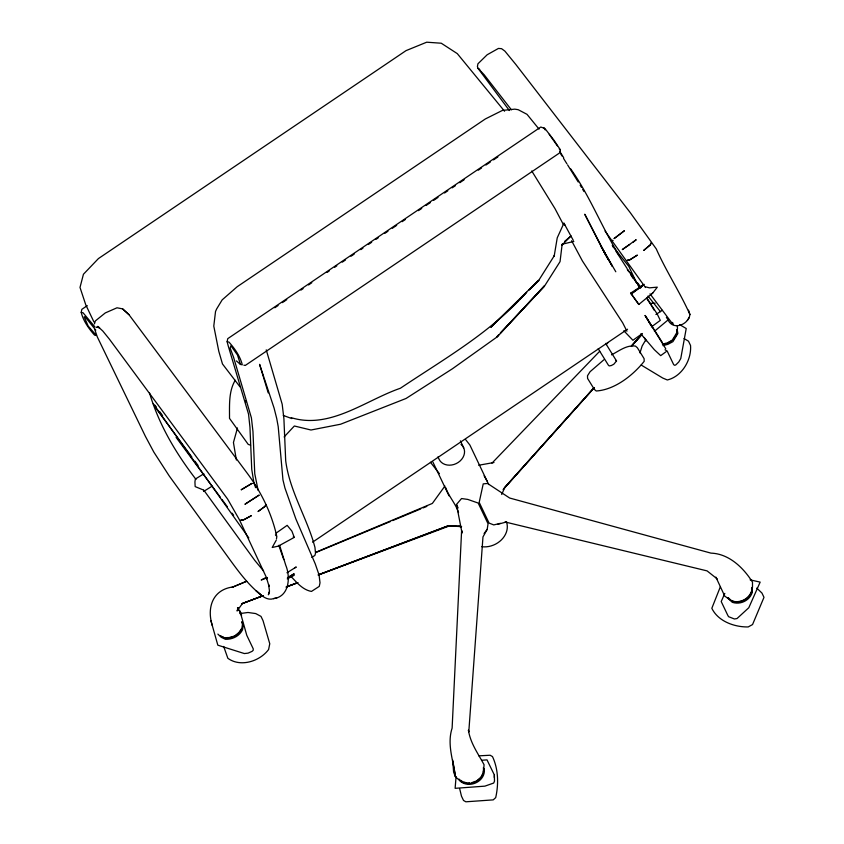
<?xml version="1.0" encoding="UTF-8"?>
<svg xmlns="http://www.w3.org/2000/svg" width="844" height="844" viewBox="0 0 844 844"><rect width="100%" height="100%" fill="white"/><g stroke="black" fill="none" stroke-linecap="round" stroke-linejoin="round"><path stroke-width="1.27" d="M494.267 777.398L494.362 775.003L487.009 759.874L481.829 760.254M456.087 776.501L455.127 788.328L484.889 786.144L493.687 783.053L494.489 781.164L494.362 775.003M483.633 770.013L484.066 764.738C478.042 753.47 470.403 743.237 468.42 730.187L468.779 732.012L482.968 536.921L487.188 529.357L488.054 523.765L478.179 503.056L467.819 499.426L461.541 498.54L456.467 504.49L462.058 533.039L461.615 530.496L452.12 728.108C446.824 744.292 453.344 760.729 455.486 776.849L459.4 780.278M276.463 538.894L276.853 536.383L275.408 534.906M483.169 771.965L483.717 768.494M95.794 330.152L85.297 317.059L84.157 316.827L88.187 326.079L96.374 335.49L94.539 335.121C88.736 328.559 83.324 321.026 81.214 312.407L81.836 309.337L87.291 305.655M255.553 487.653L253.696 481.534L251.744 469.327L249.951 427.191L248.547 414.151L228.186 345.766L227.131 341.725L227.753 338.655L540.782 127.033L544.929 128.499L553.886 140.104L560.353 149.789L559.72 152.859L245.319 365.41L243.853 365.188M668.395 320.604C673.85 330.774 688.82 324.18 689.928 314.517C679.99 292.203 666.232 271.399 656.273 248.927L630.204 212.572L515.779 64.408L504.881 51.104L501.568 48.678L498.435 48.435L487.157 54.765L477.926 63.796L477.419 66.497L478.042 68.353L509.386 110.532M245.53 402.43L245.973 400.594M266.62 579.174L267.126 577.475M94.444 323.906L95.351 320.931L105.289 312.924L116.999 307.796L122.633 308.872L128.995 314.717L247.102 473.051C260.996 491.683 271.42 512.762 276.6 535.497M269.31 591.897L268.413 594.788L269.479 591.159L268.624 584.692L269.109 586.496L266.303 577.233L239.443 519.798L227.606 499.057L109.382 339.14L102.789 331.006L97.735 326.354L99.202 327.651L96.564 327.177L99.571 327.641M639.963 352.919L642.136 346.019L645.882 339.689M720.417 586.633L711.83 608.292C718.086 621.332 734.417 627.187 748.174 626.944L752.542 624.56L763.989 597.341L761.942 593.047L756.762 588.11M501.716 494.51L504.807 487.326L594.06 387.691M724.827 593.395L721.209 601.55L727.697 615.149L728.562 616.679L734.407 618.979L737.023 618.546L748.797 607.743L760.159 582.117L750.126 579.86M573.276 240.329L563.919 223.185L557.24 237.829L554.149 256.312L554.455 255.468L539.179 279.649L490.828 327.293L518.184 300.622M605.654 343.392L616.531 360.979L613.788 364.249L611.278 365.558L609.22 365.916L608.408 365.209L598.206 348.72M482.979 773.125L480.964 777.25L476.754 780.784M235.233 380.254C228.439 391.648 229.61 405.595 229.505 418.36L248.21 444.377L250.552 445.178M237.48 427.94L233.44 442.52L236.373 460.022M276.262 540.149L272.201 547.492L278.404 546.089L294.25 537.396L291.929 531.182L287.171 525.337L276.083 533.134M687.332 320.372L689.231 317.576M444.915 486.049L432.36 503.425L315.814 552.261M484.087 533.513L487.188 529.357M503.668 488.834L594.429 387.554M643.149 285.019L630.616 293.163L638.824 304.452L652.781 292.995L657.318 287.15L649.479 287.846L645.86 286.918M503.098 489.583L594.081 387.797M631.702 345.713L640.448 335.933L631.692 345.692M631.333 346.462L641.883 334.72M284.101 436.96L294.345 425.998L310.993 430.007L340.596 424.226L406.059 398.463L452.458 368.754L497.422 336.703L544.443 285.831L500.292 333.169L544.211 286.57L560.047 261.64L562.136 244.401L561.935 245.098L571.061 235.94L564.604 241.395M492.01 463.103L599.704 351.252M606.087 344.616L607.912 342.717M520.073 298.787L526.677 292.341M529.504 289.587L538.936 280.387L528.618 290.368M525.812 293.09C490.491 332.747 444.028 358.995 400.394 388.24C365.579 400.235 329.972 429.649 291.222 417.664M654.406 331.323L668.131 319.897L666.38 317.355M632.873 242.386L636.207 239.738L622.281 249.592L629.687 244.528M603.882 359.776L590.083 371.698L587.498 375.78L587.593 378.46L594.334 389.369L596.202 390.994C614.643 389.844 632.968 375.411 644.194 361.295L644.088 358.616L637.347 347.717L635.479 346.093C626.691 344.732 618.969 351.051 611.52 354.839M644.225 284.354L631.323 293.849L630.616 293.163M642.432 333.496L632.937 340.269L623.821 330.743M651.357 326.934L660.293 320.372L657.37 314.316L646.937 298.048M666.064 351.705L660.704 355.641L654.343 349.711L640.818 333.834M643.297 285.156L631.323 293.849L638.824 304.452M651.652 293.786L652.781 292.995M274.796 307.754L278.066 305.549M282.413 302.606L286.77 299.662M300.918 290.104L303.091 288.627M308.535 284.956L311.795 282.74M327.039 272.443L329.213 270.977M334.657 267.295L336.83 265.818M342.274 262.146L345.534 259.941M350.977 256.26L354.237 254.055M360.768 249.634L362.941 248.168M368.385 244.486L371.655 242.281M376.002 239.337L378.186 237.871M384.706 233.45L387.976 231.245M392.323 228.302L396.68 225.359M402.124 221.677L405.384 219.472M418.445 210.641L421.715 208.436M426.062 205.493L430.419 202.549M433.679 200.344L438.036 197.401M444.566 192.991L447.826 190.786M452.184 187.843L455.443 185.638M459.801 182.694L464.147 179.751M478.295 170.182L481.565 167.977M485.912 165.034L490.269 162.09M493.529 159.885L497.886 156.942M312.575 542.164L627.556 329.223M655.915 314.495L662.255 310.339M278.404 546.089L279.132 545.625M203.847 473.79L195.354 479.054L194.932 481.913L195.154 486.587L203.235 489.942M203.562 491.482L212.055 486.207M286.949 572.759L296.255 566.999L294.482 568.023M311.774 557.388L314.875 555.468L315.519 553.21L314.949 547.387L313.166 540.993C304.684 514.175 289.292 488.971 285.694 460.74L283.901 418.656L282.181 404.213L266.24 349.859M287.561 577.823L293.934 573.878L294.166 575.313L287.255 578.889M276.8 597.911L273.53 598.607C289.387 596.74 290.695 577.001 285.736 565.195L279.638 545.393M287.456 577.718L293.934 573.878M667.319 342.854L672.235 340.216L677.183 332.04L676.804 329.888M316.004 552.451L390.445 521.508M392.682 520.579L420.734 508.911M423.15 507.909L426.79 506.4M472.049 782.588L475.573 781.238M262.526 595.927L241.553 603.85L263.339 595.579M285.958 587.076L297.056 582.887M318.03 574.964L447.542 526.044L460.919 526.413M286.675 586.77L297.721 582.603M318.599 574.722L447.542 526.044L461.119 526.445M263.391 595.621L242.471 603.46L237.069 610.993L238.092 607.849L238.135 609.969L237.502 607.796M286.77 586.865L297.848 582.708M318.768 574.869L449.23 525.991L461.605 526.614M752.51 587.361L752.479 582.138C743.437 567.727 729.005 553.717 710.943 553.126L509.649 498.023L487.547 483.454L483.222 483.886L479.192 502.37L489.077 523.08L493.761 524.915L500.397 523.333M232.944 586.97C212.709 589.534 206.59 607.648 212.329 625.583M497.749 524.303L506.59 521.94M663.521 343.867L666.053 343.192M662.941 345.639L667.994 344.289L672.921 341.651L677.869 333.475L677.11 329.16M229.621 637.368L234.685 636.017L238.894 632.483L241.838 628.421L242.566 623.79L241.901 621.828M562.093 244.232L573.836 241.437M273.445 598.691C266.535 600.939 260.669 594.841 256.048 590.631L261.07 595.02C248.136 584.755 238.293 571.251 228.661 557.979L169.243 475.953L153.861 452.152L145.432 436.39L97.324 336.956L94.792 329.561M478.675 465.244L493.972 462.512M239.802 613.577L247.999 612.48L255.732 613.577L260.996 616.394L263.043 620.688L269.763 643.74L268.603 649.521C259.815 661.337 240.519 667.593 227.848 658.278L223.681 646.451M228.407 637.505L224.778 637.885L220.59 635.891M469.623 782.842L467.207 783.105L463.63 781.892M478.801 755.844L490.132 755.243L492.485 756.583C498.403 769.201 498.72 784.171 495.702 797.622L493.212 799.88L465.867 801.8L463.525 800.471L461.478 796.166L459.727 788.908M651.368 303.334L655.144 303.228M458.788 526.318L461.351 526.73M81.214 312.407L83.05 312.776L95.129 327.177M227.131 341.725L228.977 342.094C234.78 348.656 240.192 356.189 242.291 364.808L240.456 364.439L236.415 360.916M505.081 521.972L707.082 570.892L717.284 578.984M283.289 415.438L291.771 418.571M293.258 536.889L294.25 537.396M679.694 324.655L686.225 328.516L680.77 358.521L678.776 361.971L675.886 364.83L674.757 365.336L673.67 364.65L667.182 351.051L665.009 349.764M684.02 338.539L688.493 341.187L690.54 345.481C691.658 360.05 681.846 376.519 667.319 379.969L662.762 378.059L641.197 365.041M460.634 780.299L462.438 781.491M459.505 780.542C468.146 789.077 484.867 782.251 484.393 769.918L483.264 767.924M479.772 69.535L478.042 68.353L484.087 74.662L511.39 109.804M728.984 599.166L724.722 596.064L715.891 577.106M559.234 148.934L560.353 149.789M615.719 360.261L616.531 360.979M128.995 314.717L122.633 308.872M728.224 597.668L731.621 600.896C739.787 603.639 749.092 599.04 751.666 590.789L751.571 588.437M728.91 599.103L732.307 602.321C740.473 605.074 749.778 600.474 752.352 592.224L752.162 587.519M217.879 634.097L221.276 637.326L225.464 639.319C232.501 639.478 239.232 636.281 242.523 629.856L243.251 625.225L242.249 622.271M290.8 576.273C296.719 582.349 302.627 589.903 311.468 591.422L319.264 586.38L320.013 582.803L319.053 574.891L315.234 563.834L295.864 518.944L284.924 487.969L282.951 479.846L278.214 426.705L276.716 418.476L274.078 408.053L259.583 364.344L263.539 377.331M263.613 571.029L254.772 560.384L203.742 490.079M549.212 134.312L557.367 145.854M504.564 111.239L457.3 53.626L441.264 43.223L426.695 42.2L406.017 50.64L98.431 258.57L83.44 274.247L80.011 287.435L85.761 304.8L93.958 321.986M613.134 246.817L628.759 266.335L636.956 283.51M660.493 311.7L648.002 296.054M637.347 282.656L641.145 287.424M465.825 439.851L469.876 445.02L488.729 484.54M430.461 462.29L439.376 473.653M539.052 129.111L527.015 114.33L518.184 109.699L514.777 109.15L502.412 110.427L485.321 118.972L237.206 286.707L222.162 299.884L216.686 308.893L215.536 311.447L213.785 326.079L218.796 351.294L222.478 363.964L240.065 386.932M605.043 231.077L645.47 287.509M191.841 457.015L154.779 406.671M194.953 461.235L198.076 465.455M176.122 437.392L220.421 497.39M221.972 499.5L227.416 506.864M232.079 513.184L233.63 515.294M154.927 405.204L156.457 407.283M159.527 411.45L162.586 415.617M196.03 479.434C175.911 453.312 158.904 424.669 149.483 392.85M650.007 293.849L673.069 324.539L672.605 322.419M153.27 403.727L248.822 537.955M630.521 272.992L640.512 288.247M627.82 269.595L636.418 282.698M637.842 284.892L639.277 287.076M647.148 299.082L651.452 305.633M627.282 269.489L628.717 271.684M630.869 274.965L633.021 278.246M627.155 268.571L615.962 251.227M650.872 325.436L645.154 315.508L665.747 348.751M662.34 342.506L645.154 315.508M559.741 151.361L563.697 157.701M560.764 153.935L562.136 156.14M563.507 158.345L566.936 163.852M618.895 254.993C601.603 226.899 589.766 195.734 570.555 168.716M612.259 245.277L613.493 247.26M531.741 170.963L554.972 208.595L563.412 224.609M567.622 164.949L578.224 181.998M652.032 306.594L654.353 310.413M543.81 127.634L545.171 129.881M580.155 185.174L581.432 187.284M582.708 189.394L583.974 191.504M615.803 271.768L601.118 246.437L584.755 214.207L608.292 259.583L601.118 246.437L612.322 266.324L603.903 251.565L606.435 255.88M484.108 475.794L487.083 481.091M571.599 240.74L582.381 260.912L622.693 322.841L626.934 331.228M563.919 223.185L565.026 225.401M237.913 607.785L241.563 615.371M644.331 337.516L645.955 340.923M460.381 440.884L463.715 447.869M437.962 456.921L439.08 459.252A13.567 11.13 -25.5 0 0 458.324 462.385A13.567 11.13 -25.5 0 0 461.014 444.419M456.467 504.49L458.113 507.94M458.545 512.561C455.654 503.583 448.67 496.399 445.727 487.663M432.919 462.101L449.019 495.85M241.532 614.326L239.907 610.929L246.764 635.268L253.253 648.867L253.189 650.334L252.04 651.368L248.073 653.14L244.349 653.551L217.826 645.175L210.958 620.836M278.773 545.34L283.784 559.583M688.525 310.159L689.137 312.027M689.295 312.607L689.928 314.517M258.106 490.332L254.751 473.674L252.968 431.569L251.406 417.833L233.556 357.223L230.148 348.087L230.897 345.745L237.491 355.007L240.456 364.439M263.898 378.523L268.234 392.914M452.943 761.425L455.486 776.849L453.608 772.133L452.722 760.138M677.268 325.984L677.521 328.559M677.025 329.814A13.567 11.13 -25.5 0 1 662.424 344.152M506.548 522.119A20.351 16.69 -25.5 0 1 501.431 539.865A20.351 16.69 -25.5 0 1 481.818 546.701M483.538 768.705A13.567 11.13 -25.5 0 1 474.602 782.219A13.567 11.13 -25.5 0 1 459.031 779.075M752.162 587.329A13.567 11.13 -25.5 0 1 743.575 600.474A13.567 11.13 -25.5 0 1 728.182 598.185M242.08 621.891A13.567 11.13 -25.5 0 1 242.439 624.075M241.658 628.611A13.567 11.13 -25.5 0 1 224.81 637.758M223.628 637.484A13.567 11.13 -25.5 0 1 220.421 636.028M265.934 504.585L265.058 506.389L258.032 511.527L264.984 506.368L265.934 504.585M651.452 242.555L650.26 244.908L643.729 250.415L650.26 244.908L651.452 242.555M253.854 482.8L253.221 483.549L253.854 482.8M498.53 335.068L496.768 336.956L498.551 335.057M624.412 230.718L614.179 238.525L624.412 230.718M259.045 495.154L245.108 504.142L259.045 495.154M637.209 255.194L629.54 259.984L627.25 260.311L629.54 259.984L637.209 255.194M251.902 483.433L241.278 489.731L251.902 483.433M251.259 515.747L243.631 519.809L240.74 520.221L243.631 519.809L251.259 515.747M264.721 578.288L261.197 579.997L267.453 577.644L264.721 578.288M246.606 581.252L232.037 587.361L246.638 581.294M612.828 240.382L612.206 240.54L612.818 240.456"/></g></svg>
